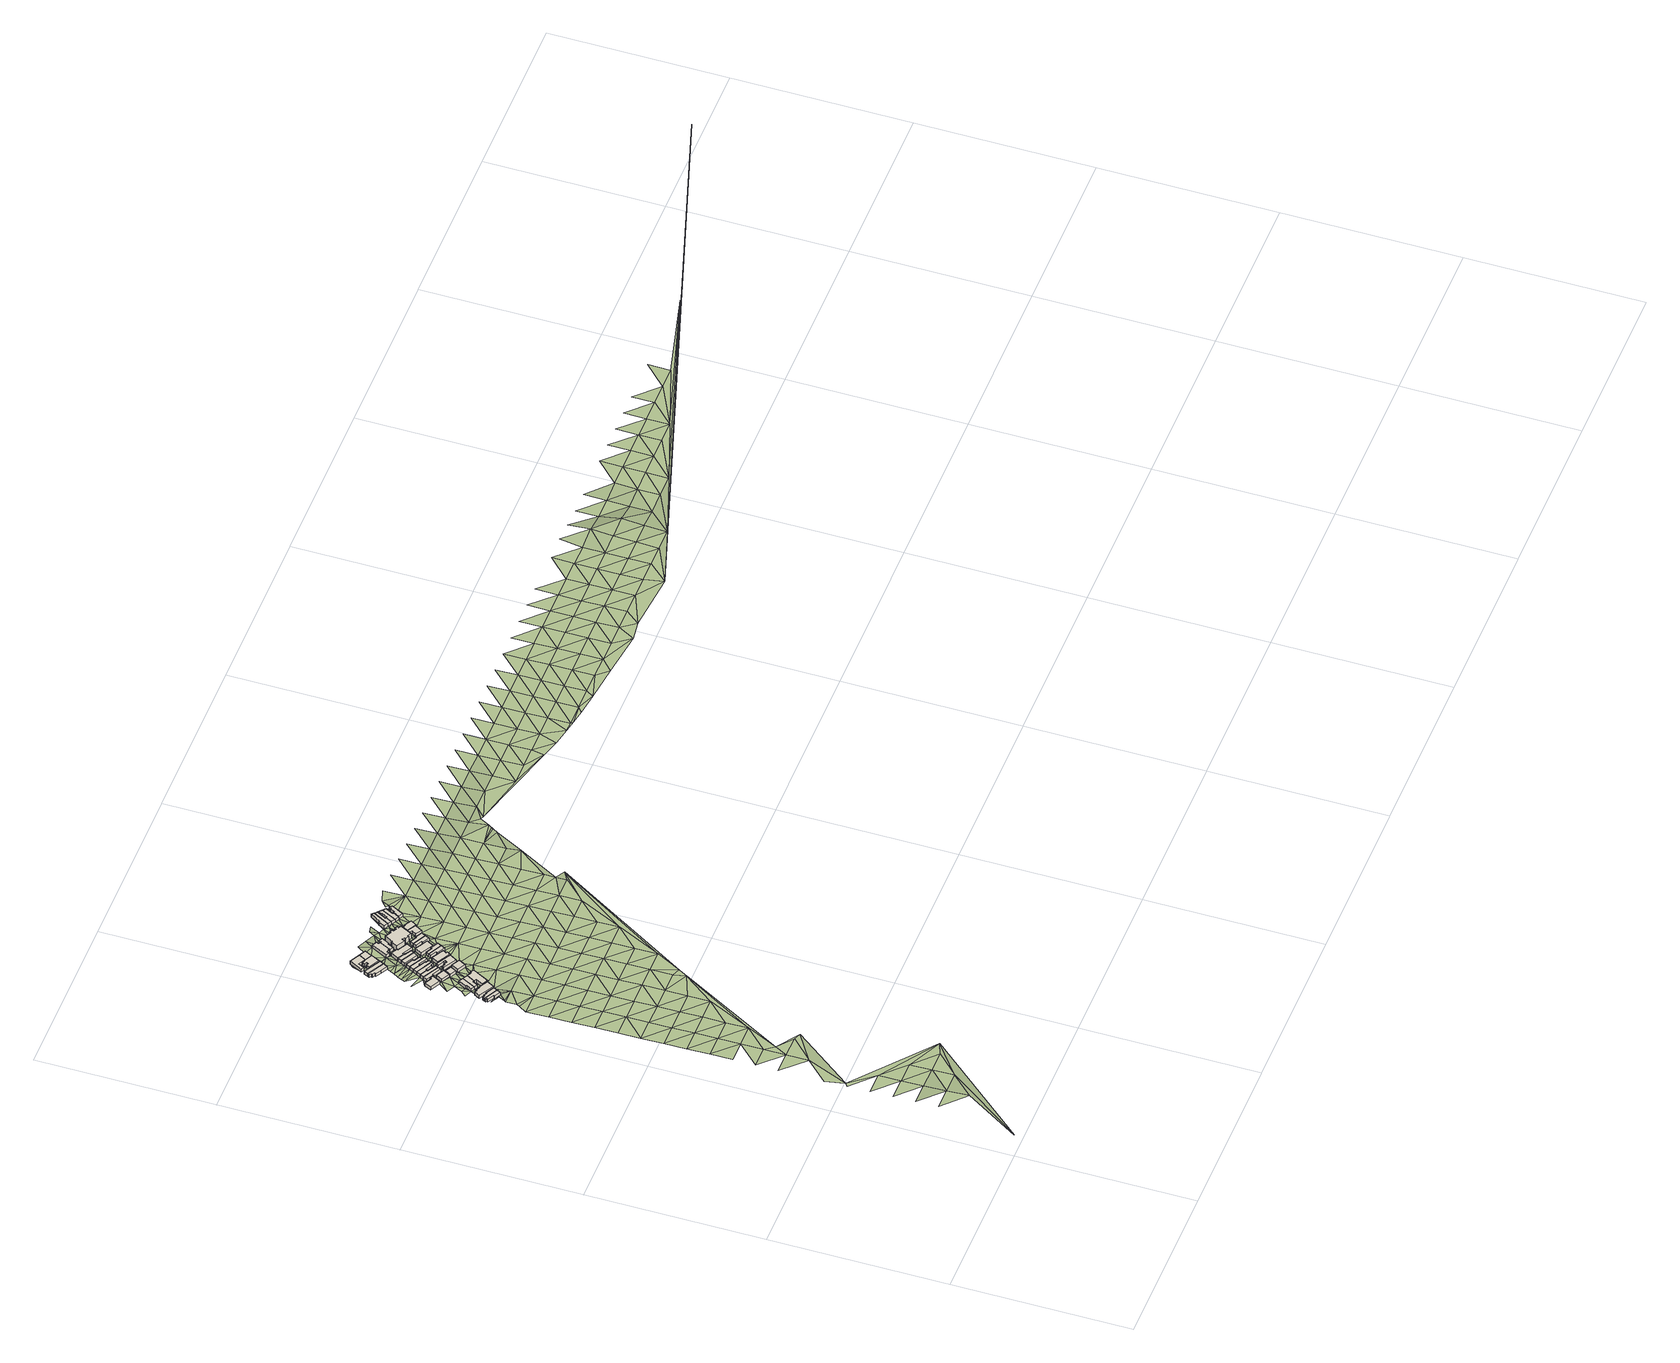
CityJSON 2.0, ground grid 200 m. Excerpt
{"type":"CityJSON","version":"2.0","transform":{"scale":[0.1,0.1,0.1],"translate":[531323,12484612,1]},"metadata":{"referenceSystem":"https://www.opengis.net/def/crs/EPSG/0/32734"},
"CityObjects":{
"building1":{"type":"Building","attributes":{"address":"Chatham Road Salt River Cape Town","building":"house","building:levels":1,"building_height":4.1,"plus_code":"4FRW3F97+3P3","ground_height":15.06,"roof_height":19.16},"geometry":[{"type":"Solid","lod":"1","boundaries":[[[[0,1,2,3]],[[1,4,5,2]],[[4,6,7,5]],[[6,8,9,7]],[[8,10,11,9]],[[10,12,13,11]],[[12,14,15,13]],[[14,0,3,15]],[[3,2,5,7,9,11,13,15]],[[14,12,10,8,6,4,1,0]]]]}]},
"building2":{"type":"Building","attributes":{"address":"Chatham Road Salt River Cape Town","building":"house","building:levels":1,"building_height":4.1,"plus_code":"4FRW3F97+3P8","ground_height":15.06,"roof_height":19.16},"geometry":[{"type":"Solid","lod":"1","boundaries":[[[[0,16,17,3]],[[16,18,19,17]],[[18,20,21,19]],[[20,22,23,21]],[[22,24,25,23]],[[24,26,27,25]],[[26,1,2,27]],[[1,0,3,2]],[[3,17,19,21,23,25,27,2]],[[1,26,24,22,20,18,16,0]]]]}]},
"building3":{"type":"Building","attributes":{"address":"32 Chatham Road Salt River Cape Town","building":"house","building:levels":1,"building_height":4.1,"plus_code":"4FRW3F97+3QJ","ground_height":15.06,"roof_height":19.16},"geometry":[{"type":"Solid","lod":"1","boundaries":[[[[28,29,30,31]],[[29,32,33,30]],[[32,34,35,33]],[[34,36,37,35]],[[36,38,39,37]],[[38,40,41,39]],[[40,42,43,41]],[[42,28,31,43]],[[31,30,33,35,37,39,41,43]],[[42,40,38,36,34,32,29,28]]]]}]},
"building4":{"type":"Building","attributes":{"address":"Pope Street Salt River Cape Town","building":"house","building:levels":1,"building_height":4.1,"plus_code":"4FRW3F97+5QC","ground_height":14.29,"roof_height":18.39},"geometry":[{"type":"Solid","lod":"1","boundaries":[[[[44,45,46,47]],[[45,48,49,46]],[[48,50,51,49]],[[50,52,53,51]],[[52,54,55,53]],[[54,44,47,55]],[[47,46,49,51,53,55]],[[54,52,50,48,45,44]]]]}]},
"building5":{"type":"Building","attributes":{"address":"39 Kingsley Road Salt River Cape Town","building":"house","building:levels":1,"building_height":4.1,"plus_code":"4FRW3F97+7PV","ground_height":13.82,"roof_height":17.92},"geometry":[{"type":"Solid","lod":"1","boundaries":[[[[56,57,58,59]],[[57,60,61,58]],[[60,62,63,61]],[[62,64,65,63]],[[64,66,67,65]],[[66,56,59,67]],[[59,58,61,63,65,67]],[[66,64,62,60,57,56]]]]}]},
"building6":{"type":"Building","attributes":{"address":"Pope Street Salt River Cape Town","building":"house","building:levels":1,"building_height":4.1,"plus_code":"4FRW3F97+5Q8","ground_height":14.29,"roof_height":18.39},"geometry":[{"type":"Solid","lod":"1","boundaries":[[[[68,44,47,69]],[[44,54,55,47]],[[54,70,71,55]],[[70,72,73,71]],[[72,74,75,73]],[[74,68,69,75]],[[69,47,55,71,73,75]],[[74,72,70,54,44,68]]]]}]},
"building7":{"type":"Building","attributes":{"address":"86 Pope Street Salt River Cape Town","building":"house","building:levels":1,"building_height":4.1,"plus_code":"4FRW3F97+4RC","ground_height":14.26,"roof_height":18.36},"geometry":[{"type":"Solid","lod":"1","boundaries":[[[[68,74,75,69]],[[74,76,77,75]],[[76,78,79,77]],[[78,80,81,79]],[[80,82,83,81]],[[82,84,85,83]],[[84,86,87,85]],[[86,88,89,87]],[[88,68,69,89]],[[69,75,77,79,81,83,85,87,89]],[[88,86,84,82,80,78,76,74,68]]]]}]},
"building8":{"type":"Building","attributes":{"address":"17 Pope Street Salt River Cape Town","building":"house","building:levels":1,"building_height":4.1,"plus_code":"4FRW3F97+7Q8","ground_height":13.82,"roof_height":17.92},"geometry":[{"type":"Solid","lod":"1","boundaries":[[[[90,91,92,93]],[[91,94,95,92]],[[94,96,97,95]],[[96,90,93,97]],[[93,92,95,97]],[[96,94,91,90]]]]}]},
"building9":{"type":"Building","attributes":{"address":"37 Kingsley Road Salt River Cape Town","building":"house","building:levels":1,"building_height":4.1,"plus_code":"4FRW3F97+8Q3","ground_height":13.43,"roof_height":17.53},"geometry":[{"type":"Solid","lod":"1","boundaries":[[[[98,99,100,101]],[[99,102,103,100]],[[102,104,105,103]],[[104,106,107,105]],[[106,108,109,107]],[[108,98,101,109]],[[101,100,103,105,107,109]],[[108,106,104,102,99,98]]]]}]},
"building10":{"type":"Building","attributes":{"address":"35 Kingsley Road Salt River Cape Town","building":"house","building:levels":1,"building_height":4.1,"plus_code":"4FRW3F97+8Q9","ground_height":13.43,"roof_height":17.53},"geometry":[{"type":"Solid","lod":"1","boundaries":[[[[108,110,111,109]],[[110,112,113,111]],[[112,114,115,113]],[[114,116,117,115]],[[116,98,101,117]],[[98,108,109,101]],[[109,111,113,115,117,101]],[[98,116,114,112,110,108]]]]}]},
"building11":{"type":"Building","attributes":{"address":"36 Kingsley Road Salt River Cape Town","building":"house","building:levels":1,"building_height":4.1,"plus_code":"4FRW3F97+GP3","ground_height":12.44,"roof_height":16.54},"geometry":[{"type":"Solid","lod":"1","boundaries":[[[[118,119,120,121]],[[119,122,123,120]],[[122,124,125,123]],[[124,126,127,125]],[[126,128,129,127]],[[128,130,131,129]],[[130,132,133,131]],[[132,134,135,133]],[[134,118,121,135]],[[121,120,123,125,127,129,131,133,135]],[[134,132,130,128,126,124,122,119,118]]]]}]},
"building12":{"type":"Building","attributes":{"address":"19A Pope Street Salt River Cape Town","building":"house","building:levels":1,"building_height":4.1,"plus_code":"4FRW3F97+6RV","ground_height":13.82,"roof_height":17.92},"geometry":[{"type":"Solid","lod":"1","boundaries":[[[[136,137,138,139]],[[137,140,141,138]],[[140,142,143,141]],[[142,136,139,143]],[[139,138,141,143]],[[142,140,137,136]]]]}]},
"building13":{"type":"Building","attributes":{"address":"34 Kingsley Road Salt River Cape Town","building":"house","building:levels":1,"building_height":4.1,"plus_code":"4FRW3F97+GPG","ground_height":12.23,"roof_height":16.33},"geometry":[{"type":"Solid","lod":"1","boundaries":[[[[144,145,146,147]],[[145,148,149,146]],[[148,150,151,149]],[[150,144,147,151]],[[147,146,149,151]],[[150,148,145,144]]]]}]},
"building14":{"type":"Building","attributes":{"address":"33 Kingsley Road Salt River Cape Town","building":"house","building:levels":1,"building_height":4.1,"plus_code":"4FRW3F97+8QQ","ground_height":13.43,"roof_height":17.53},"geometry":[{"type":"Solid","lod":"1","boundaries":[[[[116,114,115,117]],[[114,152,153,115]],[[152,154,155,153]],[[154,156,157,155]],[[156,158,159,157]],[[158,160,161,159]],[[160,162,163,161]],[[162,116,117,163]],[[117,115,153,155,157,159,161,163]],[[162,160,158,156,154,152,114,116]]]]}]},
"building15":{"type":"Building","attributes":{"address":"31 Kingsley Road Salt River Cape Town","building":"house","building:levels":1,"building_height":4.1,"plus_code":"4FRW3F97+9R2","ground_height":13.28,"roof_height":17.38},"geometry":[{"type":"Solid","lod":"1","boundaries":[[[[164,165,166,167]],[[165,168,169,166]],[[168,170,171,169]],[[170,172,173,171]],[[172,174,175,173]],[[174,176,177,175]],[[176,164,167,177]],[[167,166,169,171,173,175,177]],[[176,174,172,170,168,165,164]]]]}]},
"building16":{"type":"Building","attributes":{"address":"26 Chatham Road Salt River Cape Town","building":"house","building:levels":1,"building_height":4.1,"plus_code":"4FRW3F97+6VC","ground_height":13.74,"roof_height":17.84},"geometry":[{"type":"Solid","lod":"1","boundaries":[[[[178,179,180,181]],[[179,182,183,180]],[[182,184,185,183]],[[184,178,181,185]],[[181,180,183,185]],[[184,182,179,178]]]]}]},
"building17":{"type":"Building","attributes":{"address":"29 Kingsley Road Salt River Cape Town","building":"house","building:levels":1,"building_height":4.1,"plus_code":"4FRW3F97+9RC","ground_height":13.28,"roof_height":17.38},"geometry":[{"type":"Solid","lod":"1","boundaries":[[[[176,174,175,177]],[[174,186,187,175]],[[186,188,189,187]],[[188,190,191,189]],[[190,192,193,191]],[[192,194,195,193]],[[194,176,177,195]],[[177,175,187,189,191,193,195]],[[194,192,190,188,186,174,176]]]]}]},
"building18":{"type":"Building","attributes":{"address":"56 Tennyson Street Salt River Cape Town","building":"house","building:levels":1,"building_height":4.1,"plus_code":"4FRW3F97+HQJ","ground_height":11.64,"roof_height":15.74},"geometry":[{"type":"Solid","lod":"1","boundaries":[[[[196,197,198,199]],[[197,200,201,198]],[[200,202,203,201]],[[202,204,205,203]],[[204,206,207,205]],[[206,208,209,207]],[[208,210,211,209]],[[210,196,199,211]],[[199,198,201,203,205,207,209,211]],[[210,208,206,204,202,200,197,196]]]]}]},
"building19":{"type":"Building","attributes":{"address":"Kingsley Road Salt River Cape Town","building":"house","building:levels":1,"building_height":4.1,"plus_code":"4FRW3F97+GQV","ground_height":12.23,"roof_height":16.33},"geometry":[{"type":"Solid","lod":"1","boundaries":[[[[212,213,214,215]],[[213,216,217,214]],[[216,218,219,217]],[[218,220,221,219]],[[220,222,223,221]],[[222,224,225,223]],[[224,226,227,225]],[[226,228,229,227]],[[228,230,231,229]],[[230,232,233,231]],[[232,212,215,233]],[[215,214,217,219,221,223,225,227,229,231,233]],[[232,230,228,226,224,222,220,218,216,213,212]]]]}]},
"building20":{"type":"Building","attributes":{"address":"27 Kingsley Road Salt River Cape Town","building":"house","building:levels":1,"building_height":4.1,"plus_code":"4FRW3F97+9RP","ground_height":12.84,"roof_height":16.94},"geometry":[{"type":"Solid","lod":"1","boundaries":[[[[234,235,236,237]],[[235,238,239,236]],[[238,240,241,239]],[[240,242,243,241]],[[242,244,245,243]],[[244,234,237,245]],[[237,236,239,241,243,245]],[[244,242,240,238,235,234]]]]}]},
"building21":{"type":"Building","attributes":{"address":"24 Chatham Road Salt River Cape Town","building":"house","building:levels":1,"building_height":4.1,"plus_code":"4FRW3F97+7VG","ground_height":13.74,"roof_height":17.84},"geometry":[{"type":"Solid","lod":"1","boundaries":[[[[246,247,248,249]],[[247,250,251,248]],[[250,252,253,251]],[[252,254,255,253]],[[254,256,257,255]],[[256,258,259,257]],[[258,260,261,259]],[[260,262,263,261]],[[262,264,265,263]],[[264,266,267,265]],[[266,268,269,267]],[[268,246,249,269]],[[249,248,251,253,255,257,259,261,263,265,267,269]],[[268,266,264,262,260,258,256,254,252,250,247,246]]]]}]},
"building22":{"type":"Building","attributes":{"address":"25 Kingsley Road Salt River Cape Town","building":"house","building:levels":1,"building_height":4.1,"plus_code":"4FRW3F97+CR9","ground_height":12.82,"roof_height":16.92},"geometry":[{"type":"Solid","lod":"1","boundaries":[[[[270,271,272,273]],[[271,274,275,272]],[[274,276,277,275]],[[276,270,273,277]],[[273,272,275,277]],[[276,274,271,270]]]]}]},
"building23":{"type":"Building","attributes":{"address":"30 Kingsley Road Salt River Cape Town","building":"house","building:levels":1,"building_height":4.1,"plus_code":"4FRW3F97+HRC","ground_height":11.64,"roof_height":15.74},"geometry":[{"type":"Solid","lod":"1","boundaries":[[[[196,210,211,199]],[[210,278,279,211]],[[278,280,281,279]],[[280,196,199,281]],[[199,211,279,281]],[[280,278,210,196]]]]}]},
"building24":{"type":"Building","attributes":{"address":"22 Chatham Road Salt River Cape Town","building":"house","building:levels":1,"building_height":4.1,"plus_code":"4FRW3F97+7VX","ground_height":13.28,"roof_height":17.38},"geometry":[{"type":"Solid","lod":"1","boundaries":[[[[282,283,284,285]],[[283,286,287,284]],[[286,288,289,287]],[[288,290,291,289]],[[290,292,293,291]],[[292,282,285,293]],[[285,284,287,289,291,293]],[[292,290,288,286,283,282]]]]}]},
"building25":{"type":"Building","attributes":{"address":"23 Kingsley Road Salt River Cape Town","building":"house","building:levels":1,"building_height":4.1,"plus_code":"4FRW3F97+CVC","ground_height":12.82,"roof_height":16.92},"geometry":[{"type":"Solid","lod":"1","boundaries":[[[[270,276,277,273]],[[276,294,295,277]],[[294,296,297,295]],[[296,298,299,297]],[[298,300,301,299]],[[300,302,303,301]],[[302,270,273,303]],[[273,277,295,297,299,301,303]],[[302,300,298,296,294,276,270]]]]}]},
"building26":{"type":"Building","attributes":{"address":"19 Kingsley Road Salt River Cape Town","building":"house","building:levels":1,"building_height":4.1,"plus_code":"4FRW3F97+FV2","ground_height":12.82,"roof_height":16.92},"geometry":[{"type":"Solid","lod":"1","boundaries":[[[[302,300,301,303]],[[300,304,305,301]],[[304,306,307,305]],[[306,308,309,307]],[[308,310,311,309]],[[310,312,313,311]],[[312,314,315,313]],[[314,302,303,315]],[[303,301,305,307,309,311,313,315]],[[314,312,310,308,306,304,300,302]]]]}]},
"building27":{"type":"Building","attributes":{"address":"20 Chatham Road Salt River Cape Town","building":"house","building:levels":1,"building_height":4.1,"plus_code":"4FRW3F97+8WG","ground_height":13.28,"roof_height":17.38},"geometry":[{"type":"Solid","lod":"1","boundaries":[[[[316,317,318,319]],[[317,320,321,318]],[[320,322,323,321]],[[322,324,325,323]],[[324,326,327,325]],[[326,316,319,327]],[[319,318,321,323,325,327]],[[326,324,322,320,317,316]]]]}]},
"building28":{"type":"Building","attributes":{"address":"Salt River Cape Town","building":"house","building:levels":1,"building_height":4.1,"plus_code":"4FRW3F97+GVF","ground_height":12.23,"roof_height":16.33},"geometry":[{"type":"Solid","lod":"1","boundaries":[[[[328,329,330,331]],[[329,332,333,330]],[[332,334,335,333]],[[334,336,337,335]],[[336,338,339,337]],[[338,340,341,339]],[[340,342,343,341]],[[342,344,345,343]],[[344,346,347,345]],[[346,328,331,347]],[[331,330,333,335,337,339,341,343,345,347]],[[346,344,342,340,338,336,334,332,329,328]]]]}]},
"building29":{"type":"Building","attributes":{"address":"18 Chatham Road Salt River Cape Town","building":"house","building:levels":1,"building_height":4.1,"plus_code":"4FRW3F97+8WW","ground_height":13.28,"roof_height":17.38},"geometry":[{"type":"Solid","lod":"1","boundaries":[[[[316,326,327,319]],[[326,348,349,327]],[[348,350,351,349]],[[350,352,353,351]],[[352,354,355,353]],[[354,316,319,355]],[[319,327,349,351,353,355]],[[354,352,350,348,326,316]]]]}]},
"building30":{"type":"Building","attributes":{"address":"16 Chatham Road Salt River Cape Town","building":"house","building:levels":1,"building_height":4.1,"plus_code":"4FRW3F97+9WG","ground_height":12.82,"roof_height":16.92},"geometry":[{"type":"Solid","lod":"1","boundaries":[[[[356,357,358,359]],[[357,360,361,358]],[[360,362,363,361]],[[362,356,359,363]],[[359,358,361,363]],[[362,360,357,356]]]]}]},
"building31":{"type":"Building","attributes":{"address":"Salt River Cape Town","building":"house","building:levels":1,"building_height":4.1,"plus_code":"4FRW3F97+GWC","ground_height":12.26,"roof_height":16.36},"geometry":[{"type":"Solid","lod":"1","boundaries":[[[[364,365,366,367]],[[365,368,369,366]],[[368,370,371,369]],[[370,372,373,371]],[[372,374,375,373]],[[374,376,377,375]],[[376,378,379,377]],[[378,380,381,379]],[[380,364,367,381]],[[367,366,369,371,373,375,377,379,381]],[[380,378,376,374,372,370,368,365,364]]]]}]},
"building32":{"type":"Building","attributes":{"address":"Chatham Road Salt River Cape Town","building":"house","building:levels":1,"building_height":4.1,"plus_code":"4FRW3F97+9XR","ground_height":12.82,"roof_height":16.92},"geometry":[{"type":"Solid","lod":"1","boundaries":[[[[382,383,384,385]],[[383,386,387,384]],[[386,388,389,387]],[[388,390,391,389]],[[390,392,393,391]],[[392,382,385,393]],[[385,384,387,389,391,393]],[[392,390,388,386,383,382]]]]}]},
"building33":{"type":"Building","attributes":{"address":"Chatham Road Salt River Cape Town","building":"house","building:levels":1,"building_height":4.1,"plus_code":"4FRW3F97+CX7","ground_height":12.82,"roof_height":16.92},"geometry":[{"type":"Solid","lod":"1","boundaries":[[[[382,392,393,385]],[[392,394,395,393]],[[394,396,397,395]],[[396,398,399,397]],[[398,400,401,399]],[[400,382,385,401]],[[385,393,395,397,399,401]],[[400,398,396,394,392,382]]]]}]},
"building34":{"type":"Building","attributes":{"address":"Tennyson Street Masjied 68 Tennyson Street Salt River Cape Town","building":"church","building:levels":2,"amenity":"place_of_worship","building_height":6.9,"plus_code":"4FRW3F97+FWQ","ground_height":12.26,"roof_height":19.16},"geometry":[{"type":"Solid","lod":"1","boundaries":[[[[402,403,404,405]],[[403,406,407,404]],[[406,408,409,407]],[[408,410,411,409]],[[410,412,413,411]],[[412,414,415,413]],[[414,416,417,415]],[[416,418,419,417]],[[418,420,421,419]],[[420,422,423,421]],[[422,424,425,423]],[[424,426,427,425]],[[426,428,429,427]],[[428,430,431,429]],[[430,432,433,431]],[[432,434,435,433]],[[434,436,437,435]],[[436,438,439,437]],[[438,440,441,439]],[[440,402,405,441]],[[405,404,407,409,411,413,415,417,419,421,423,425,427,429,431,433,435,437,439,441]],[[440,438,436,434,432,430,428,426,424,422,420,418,416,414,412,410,408,406,403,402]]]]}]},
"building35":{"type":"Building","attributes":{"address":"12 Chatham Road Salt River Cape Town","building":"house","building:levels":1,"building_height":4.1,"plus_code":"4FRW3F98+C2M","ground_height":12.89,"roof_height":16.99},"geometry":[{"type":"Solid","lod":"1","boundaries":[[[[442,443,444,445]],[[443,446,447,444]],[[446,448,449,447]],[[448,450,451,449]],[[450,452,453,451]],[[452,442,445,453]],[[445,444,447,449,451,453]],[[452,450,448,446,443,442]]]]}]},
"building36":{"type":"Building","attributes":{"address":"70 Tennyson Street Salt River Cape Town","building":"house","building:levels":1,"building_height":4.1,"plus_code":"4FRW3F98+F25","ground_height":12.75,"roof_height":16.85},"geometry":[{"type":"Solid","lod":"1","boundaries":[[[[454,455,456,457]],[[455,458,459,456]],[[458,460,461,459]],[[460,462,463,461]],[[462,464,465,463]],[[464,466,467,465]],[[466,454,457,467]],[[457,456,459,461,463,465,467]],[[466,464,462,460,458,455,454]]]]}]},
"building37":{"type":"Building","attributes":{"address":"45 Tennyson Street Salt River Cape Town","building":"house","building:levels":1,"building_height":4.1,"plus_code":"4FRW3F98+H2X","ground_height":11.67,"roof_height":15.77},"geometry":[{"type":"Solid","lod":"1","boundaries":[[[[468,469,470,471]],[[469,472,473,470]],[[472,474,475,473]],[[474,476,477,475]],[[476,478,479,477]],[[478,468,471,479]],[[471,470,473,475,477,479]],[[478,476,474,472,469,468]]]]}]},
"building38":{"type":"Building","attributes":{"address":"47 Tennyson Street Salt River Cape Town","building":"house","building:levels":1,"building_height":4.1,"plus_code":"4FRW3F98+H3J","ground_height":11.42,"roof_height":15.52},"geometry":[{"type":"Solid","lod":"1","boundaries":[[[[480,481,482,483]],[[481,484,485,482]],[[484,486,487,485]],[[486,488,489,487]],[[488,490,491,489]],[[490,480,483,491]],[[483,482,485,487,489,491]],[[490,488,486,484,481,480]]]]}]},
"building39":{"type":"Building","attributes":{"address":"49 Tennyson Street Salt River Cape Town","building":"house","building:levels":1,"building_height":4.1,"plus_code":"4FRW3F98+H3G","ground_height":11.42,"roof_height":15.52},"geometry":[{"type":"Solid","lod":"1","boundaries":[[[[484,492,493,485]],[[492,494,495,493]],[[494,496,497,495]],[[496,498,499,497]],[[498,500,501,499]],[[500,502,503,501]],[[502,486,487,503]],[[486,484,485,487]],[[485,493,495,497,499,501,503,487]],[[486,502,500,498,496,494,492,484]]]]}]},
"building40":{"type":"Building","attributes":{"address":"51 Tennyson Street Salt River Cape Town","building":"house","building:levels":1,"building_height":4.1,"plus_code":"4FRW3F98+H39","ground_height":11.42,"roof_height":15.52},"geometry":[{"type":"Solid","lod":"1","boundaries":[[[[492,504,505,493]],[[504,506,507,505]],[[506,508,509,507]],[[508,510,511,509]],[[510,494,495,511]],[[494,492,493,495]],[[493,505,507,509,511,495]],[[494,510,508,506,504,492]]]]}]},
"building41":{"type":"Building","attributes":{"address":"53 Tennyson Street Salt River Cape Town","building":"house","building:levels":1,"building_height":4.1,"plus_code":"4FRW3F98+G4C","ground_height":12.19,"roof_height":16.29},"geometry":[{"type":"Solid","lod":"1","boundaries":[[[[512,513,514,515]],[[513,516,517,514]],[[516,518,519,517]],[[518,520,521,519]],[[520,522,523,521]],[[522,524,525,523]],[[524,526,527,525]],[[526,512,515,527]],[[515,514,517,519,521,523,525,527]],[[526,524,522,520,518,516,513,512]]]]}]},
"terrain1":{"type":"TINRelief","geometry":[{"type":"CompositeSurface","lod":"1","boundaries":[[[528,529,530]],[[530,531,532]],[[533,531,534]],[[534,535,536]],[[531,530,529]],[[529,528,537]],[[535,538,539]],[[540,541,538]],[[534,531,542]],[[535,534,542]],[[542,531,529]],[[540,543,544]],[[538,535,545]],[[545,535,542]],[[537,540,538]],[[529,546,542]],[[543,547,548]],[[545,542,546]],[[538,545,537]],[[549,543,540]],[[547,550,551]],[[529,537,546]],[[552,553,554]],[[551,550,553]],[[546,537,545]],[[555,547,543]],[[547,556,550]],[[557,554,558]],[[558,554,553]],[[556,547,555]],[[559,557,560]],[[543,549,555]],[[558,560,557]],[[550,556,561]],[[553,550,561]],[[549,556,555]],[[562,563,559]],[[558,553,561]],[[560,562,559]],[[564,563,565]],[[558,566,560]],[[562,567,563]],[[561,566,558]],[[568,564,565]],[[563,567,565]],[[562,560,569]],[[566,569,560]],[[570,568,571]],[[567,562,572]],[[571,568,565]],[[569,572,562]],[[573,570,574]],[[567,575,565]],[[566,561,576]],[[561,556,577]],[[574,570,571]],[[572,575,567]],[[578,579,573]],[[569,566,576]],[[571,565,580]],[[573,574,578]],[[572,569,576]],[[575,580,565]],[[581,579,582]],[[571,583,574]],[[582,579,578]],[[581,582,584]],[[575,572,585]],[[580,583,571]],[[576,585,572]],[[586,587,588]],[[589,584,590]],[[574,591,578]],[[592,589,590]],[[561,577,576]],[[593,586,592]],[[590,584,582]],[[593,587,586]],[[594,595,596]],[[583,591,574]],[[593,592,590]],[[580,575,597]],[[585,598,575]],[[599,596,29]],[[600,601,602]],[[582,578,603]],[[604,600,602]],[[604,605,606]],[[0,593,590]],[[580,597,583]],[[29,596,16]],[[575,598,597]],[[591,603,578]],[[607,604,602]],[[602,36,34]],[[602,34,607]],[[605,604,48]],[[0,590,29]],[[16,0,29]],[[604,50,48]],[[48,608,605]],[[607,34,609]],[[610,609,34]],[[576,577,585]],[[611,590,582]],[[612,608,90]],[[610,34,32]],[[603,613,582]],[[48,45,608]],[[60,612,90]],[[591,583,614]],[[609,610,76]],[[615,32,29]],[[72,609,74]],[[583,597,616]],[[611,29,590]],[[615,610,32]],[[76,74,609]],[[577,598,585]],[[66,617,618]],[[98,618,617]],[[613,611,582]],[[45,137,608]],[[137,90,608]],[[66,64,617]],[[603,591,614]],[[98,116,619]],[[96,60,90]],[[583,616,614]],[[620,617,64]],[[44,137,45]],[[96,62,60]],[[615,29,621]],[[620,64,62]],[[137,91,90]],[[598,622,597]],[[162,623,116]],[[623,624,625]],[[62,96,620]],[[96,626,620]],[[29,611,621]],[[68,140,44]],[[140,137,44]],[[613,603,627]],[[623,162,624]],[[577,628,598]],[[629,625,630]],[[137,136,91]],[[626,96,631]],[[68,88,86]],[[622,616,597]],[[598,628,622]],[[615,621,82]],[[614,627,603]],[[632,68,86]],[[91,136,94]],[[631,96,94]],[[630,625,624]],[[68,632,140]],[[633,629,244]],[[634,94,136]],[[94,634,631]],[[244,629,630]],[[112,154,114]],[[142,140,632]],[[154,152,114]],[[84,635,86]],[[636,637,633]],[[634,136,142]],[[635,632,86]],[[638,639,640]],[[145,640,641]],[[631,634,642]],[[611,613,643]],[[631,642,644]],[[645,154,112]],[[84,82,646]],[[627,647,613]],[[628,577,648]],[[633,244,271]],[[637,636,649]],[[222,639,638]],[[142,632,184]],[[271,636,633]],[[650,651,652]],[[644,642,653]],[[654,639,222]],[[142,184,634]],[[653,645,644]],[[646,82,621]],[[655,614,616]],[[616,622,656]],[[642,260,653]],[[222,638,224]],[[635,84,646]],[[657,649,636]],[[224,638,226]],[[154,645,158]],[[154,158,156]],[[628,648,622]],[[645,653,658]],[[260,642,659]],[[654,222,220]],[[621,611,643]],[[158,645,658]],[[145,232,640]],[[660,661,662]],[[634,184,268]],[[653,260,252]],[[647,643,613]],[[663,654,220]],[[664,158,658]],[[665,271,244]],[[270,636,271]],[[614,655,627]],[[158,664,160]],[[252,260,258]],[[218,216,220]],[[663,220,216]],[[616,656,655]],[[660,188,661]],[[182,635,646]],[[252,256,254]],[[258,256,252]],[[666,168,660]],[[336,657,636]],[[302,636,270]],[[268,184,182]],[[145,657,336]],[[160,664,290]],[[168,188,660]],[[246,664,658]],[[290,168,160]],[[667,271,665]],[[145,336,232]],[[668,646,621]],[[302,336,636]],[[665,669,670]],[[168,290,188]],[[336,212,232]],[[268,182,246]],[[622,648,671]],[[672,647,627]],[[190,670,192]],[[667,665,670]],[[317,188,290]],[[668,621,643]],[[188,317,190]],[[664,246,673]],[[302,314,336]],[[656,622,671]],[[182,673,246]],[[674,670,190]],[[627,655,672]],[[190,317,316]],[[675,182,646]],[[317,290,322]],[[670,674,667]],[[190,316,354]],[[676,336,314]],[[300,298,304]],[[190,354,674]],[[667,674,276]],[[290,677,322]],[[320,317,322]],[[294,298,296]],[[294,304,298]],[[678,676,314]],[[336,679,212]],[[340,676,678]],[[675,646,668]],[[314,680,678]],[[212,679,681]],[[276,674,357]],[[314,312,680]],[[647,682,643]],[[683,677,684]],[[656,685,655]],[[686,673,182]],[[350,674,354]],[[306,304,294]],[[357,294,276]],[[672,687,647]],[[365,688,678]],[[678,680,365]],[[322,677,689]],[[683,689,677]],[[350,354,352]],[[312,310,690]],[[680,312,691]],[[306,294,357]],[[685,656,671]],[[690,691,312]],[[674,350,692]],[[683,673,686]],[[182,675,686]],[[643,682,668]],[[679,693,681]],[[690,310,308]],[[383,306,357]],[[682,647,687]],[[691,690,424]],[[686,689,683]],[[694,672,655]],[[306,383,382]],[[691,424,372]],[[695,383,357]],[[382,308,306]],[[692,350,696]],[[308,697,690]],[[689,686,698]],[[372,424,374]],[[424,422,374]],[[694,655,685]],[[357,699,695]],[[679,700,693]],[[701,364,702]],[[382,400,308]],[[695,703,383]],[[700,679,702]],[[696,699,692]],[[698,686,696]],[[704,697,308]],[[702,364,378]],[[380,378,364]],[[422,420,374]],[[704,308,400]],[[697,704,705]],[[675,668,706]],[[672,707,687]],[[668,682,708]],[[374,420,376]],[[704,709,705]],[[699,696,710]],[[400,711,704]],[[710,695,699]],[[686,712,696]],[[713,702,378]],[[672,694,707]],[[711,400,714]],[[714,400,715]],[[713,700,702]],[[712,710,696]],[[675,706,686]],[[378,376,713]],[[668,708,706]],[[416,376,420]],[[716,717,711]],[[714,716,711]],[[685,671,718]],[[719,710,712]],[[416,420,418]],[[450,716,714]],[[682,687,720]],[[376,416,721]],[[714,722,450]],[[721,713,376]],[[687,707,723]],[[716,450,446]],[[452,719,712]],[[686,724,712]],[[718,694,685]],[[446,443,716]],[[719,452,722]],[[446,450,448]],[[450,722,452]],[[414,412,410]],[[720,708,682]],[[725,713,721]],[[443,402,716]],[[416,414,726]],[[414,410,408]],[[724,686,706]],[[720,687,723]],[[726,721,416]],[[694,718,707]],[[408,727,414]],[[406,403,402]],[[728,402,443]],[[725,721,729]],[[727,726,414]],[[712,730,452]],[[408,406,727]],[[406,402,731]],[[731,402,728]],[[452,732,442]],[[708,733,706]],[[726,727,734]],[[731,728,735]],[[724,730,712]],[[736,726,734]],[[727,737,734]],[[406,738,727]],[[731,738,406]],[[671,648,739]],[[740,723,707]],[[730,732,452]],[[733,708,720]],[[727,738,737]],[[740,707,718]],[[731,741,738]],[[731,460,512]],[[741,731,512]],[[742,724,706]],[[732,743,460]],[[472,736,744]],[[733,745,706]],[[743,732,730]],[[723,746,720]],[[747,723,740]],[[512,460,513]],[[748,498,749]],[[745,742,706]],[[743,513,460]],[[748,750,500]],[[730,724,751]],[[748,500,498]],[[749,498,490]],[[746,723,747]],[[752,733,720]],[[743,753,513]],[[522,754,526]],[[724,742,751]],[[526,524,522]],[[718,671,739]],[[754,522,755]],[[730,756,743]],[[733,752,745]],[[718,757,740]],[[516,513,753]],[[752,720,746]],[[755,758,494]],[[522,520,518]],[[755,522,518]],[[758,755,759]],[[759,755,518]],[[747,740,757]],[[759,518,516]],[[730,751,756]],[[743,760,753]],[[759,516,761]],[[762,742,745]],[[745,752,763]],[[753,760,516]],[[764,761,765]],[[747,766,746]],[[743,756,760]],[[516,760,761]],[[745,763,762]],[[751,742,767]],[[746,766,752]],[[766,747,757]],[[761,760,768]],[[742,762,767]],[[769,756,751]],[[770,763,752]],[[757,718,739]],[[760,771,768]],[[770,752,766]],[[751,767,769]],[[760,756,772]],[[762,763,773]],[[770,774,763]],[[766,757,775]],[[756,769,772]],[[773,763,774]],[[776,767,762]],[[766,777,770]],[[778,760,772]],[[762,773,776]],[[777,766,775]],[[739,775,757]],[[769,767,779]],[[774,770,780]],[[780,770,777]],[[767,776,779]],[[772,769,781]],[[782,773,774]],[[774,780,783]],[[775,739,777]],[[769,779,781]],[[774,783,782]],[[773,784,776]],[[785,772,781]],[[773,782,784]],[[776,786,779]],[[777,787,780]],[[783,780,787]],[[776,784,786]],[[779,788,781]],[[787,782,783]],[[779,786,788]],[[784,782,789]],[[790,782,787]],[[791,781,788]],[[782,790,789]],[[786,784,792]],[[784,789,792]],[[786,793,788]],[[790,787,794]],[[786,792,793]],[[794,789,790]],[[795,788,793]],[[792,789,796]],[[794,797,789]],[[789,797,798]],[[798,796,789]],[[799,793,792]],[[792,796,800]],[[798,797,796]],[[792,800,799]],[[800,796,801]],[[802,793,799]],[[803,800,801]],[[799,800,804]],[[801,805,803]],[[800,803,804]],[[806,799,804]],[[805,807,803]],[[808,804,803]],[[805,809,807]],[[803,807,808]],[[808,810,804]],[[811,809,805]],[[812,808,807]],[[813,807,809]],[[807,813,812]],[[814,808,812]],[[813,809,815]],[[809,816,815]],[[812,813,817]],[[816,809,811]],[[813,815,817]],[[818,812,817]],[[819,815,816]],[[816,811,820]],[[816,820,819]],[[817,815,821]],[[820,811,822]],[[815,819,821]],[[823,817,821]],[[820,824,819]],[[824,820,822]],[[825,821,819]],[[819,824,825]],[[822,826,824]],[[827,821,825]],[[828,821,827]],[[829,824,826]],[[830,825,824]],[[826,831,832]],[[829,826,832]],[[829,830,824]],[[827,825,833]],[[832,831,834]],[[830,833,825]],[[829,832,835]],[[836,834,831]],[[837,827,833]],[[835,832,834]],[[830,829,838]],[[838,829,835]],[[836,839,834]],[[840,833,830]],[[840,830,838]],[[841,835,834]],[[834,839,842]],[[843,833,840]],[[834,842,841]],[[844,838,835]],[[835,841,844]],[[840,838,845]],[[846,842,839]],[[845,838,844]],[[841,842,847]],[[839,848,846]],[[849,840,845]],[[846,847,842]],[[850,844,841]],[[850,841,847]],[[851,845,844]],[[851,844,850]],[[848,852,846]],[[846,852,847]],[[845,851,853]],[[850,847,854]],[[852,854,847]],[[851,850,855]],[[854,855,850]],[[848,856,852]],[[851,857,853]],[[855,857,851]],[[854,852,858]],[[854,858,855]],[[852,859,858]],[[859,852,856]],[[857,855,860]],[[855,858,861]],[[857,860,862]],[[855,861,860]],[[859,856,863]],[[859,864,858]],[[864,861,858]],[[859,863,864]],[[865,863,856]],[[861,866,860]],[[866,861,864]],[[867,868,860]],[[863,865,869]],[[867,860,866]],[[864,863,870]],[[866,864,870]],[[863,869,870]],[[871,867,866]],[[865,872,869]],[[871,866,870]],[[873,867,874]],[[870,869,872]],[[871,874,867]],[[875,871,870]],[[872,865,876]],[[875,870,872]],[[874,871,877]],[[871,875,877]],[[878,874,879]],[[872,880,875]],[[877,879,874]],[[876,880,872]],[[881,877,875]],[[875,880,882]],[[875,882,881]],[[883,879,877]],[[880,876,884]],[[877,881,883]],[[884,882,880]],[[885,879,883]],[[882,886,881]],[[882,884,886]],[[884,876,887]],[[883,881,888]],[[886,888,881]],[[883,889,885]],[[886,884,887]],[[888,889,883]],[[887,876,890]],[[886,891,888]],[[891,886,887]],[[889,888,892]],[[888,891,893]],[[889,892,894]],[[888,893,892]],[[891,887,890]],[[891,895,893]],[[895,891,890]],[[893,896,892]],[[893,895,896]],[[897,898,892]],[[897,892,896]],[[895,890,899]],[[895,899,896]],[[897,896,900]],[[899,900,896]],[[899,890,901]],[[897,902,903]],[[900,902,897]],[[900,899,904]],[[890,905,901]],[[902,900,904]],[[899,901,904]],[[906,902,907]],[[904,907,902]],[[908,904,901]],[[901,905,908]],[[909,907,904]],[[904,908,909]],[[910,907,909]],[[908,905,911]],[[908,911,909]],[[909,912,910]],[[911,912,909]],[[913,911,905]],[[912,911,914]],[[915,913,905]],[[912,914,916]],[[911,913,914]],[[890,917,905]],[[913,915,914]],[[918,919,914]],[[918,914,915]],[[915,920,918]],[[921,918,920]],[[922,890,876]],[[915,923,920]],[[905,917,915]],[[924,920,923]],[[925,923,915]],[[926,923,925]],[[915,917,925]]]}]}
},
"vertices":[
[386,5778,141],[227,5861,141],[227,5861,182],[386,5778,182],[218,5843,141],[218,5843,182],[231,5836,141],[231,5836,182],[224,5823,141],[224,5823,182],[299,5784,141],[299,5784,182],[293,5772,141],[293,5772,182],[364,5736,141],[364,5736,182],
[407,5821,141],[407,5821,182],[308,5872,141],[308,5872,182],[304,5864,141],[304,5864,182],[269,5882,141],[269,5882,182],[263,5870,141],[263,5870,182],[239,5882,141],[239,5882,182],
[249,5922,141],[426,5829,141],[426,5829,182],[249,5922,182],[470,5913,141],[470,5913,182],[366,5968,141],[366,5968,182],[361,5960,141],[361,5960,182],[316,5984,141],[316,5984,182],[310,5972,141],[310,5972,182],[283,5986,141],[283,5986,182],
[440,6170,133],[390,6196,133],[390,6196,174],[440,6170,174],[341,6105,133],[341,6105,174],[354,6098,133],[354,6098,174],[322,6038,133],[322,6038,174],[359,6018,133],[359,6018,174],
[250,6518,128],[211,6442,128],[211,6442,169],[250,6518,169],[328,6383,128],[328,6383,169],[375,6475,128],[375,6475,169],[341,6491,128],[341,6491,169],[333,6476,128],[333,6476,169],
[494,6142,133],[494,6142,174],[397,5997,133],[397,5997,174],[428,6053,133],[428,6053,174],[442,6046,133],[442,6046,174],
[465,6033,133],[465,6033,174],[423,5955,133],[423,5955,174],[493,5918,133],[493,5918,174],[589,6096,133],[589,6096,174],[584,6112,133],[584,6112,174],[551,6130,133],[551,6130,174],[543,6116,133],[543,6116,174],
[358,6374,128],[452,6325,128],[452,6325,169],[358,6374,169],[491,6397,128],[491,6397,169],[396,6447,128],[396,6447,169],
[333,6563,124],[306,6516,124],[306,6516,165],[333,6563,165],[393,6472,124],[393,6472,165],[399,6483,124],[399,6483,165],[500,6431,124],[500,6431,165],[518,6465,124],[518,6465,165],
[536,6498,124],[536,6498,165],[436,6550,124],[436,6550,165],[443,6561,124],[443,6561,165],[354,6607,124],[354,6607,165],
[364,6969,114],[392,7018,114],[392,7018,155],[364,6969,155],[199,7122,114],[199,7122,155],[188,7101,114],[188,7101,155],[208,7090,114],[208,7090,155],[202,7078,114],[202,7078,155],[232,7061,114],[232,7061,155],[223,7044,114],[223,7044,155],[281,7013,114],[281,7013,155],
[490,6381,128],[453,6313,128],[453,6313,169],[490,6381,169],[525,6275,128],[525,6275,169],[562,6344,128],[562,6344,169],
[392,7018,112],[417,7065,112],[417,7065,153],[392,7018,153],[224,7169,112],[224,7169,153],[199,7122,112],[199,7122,153],
[449,6573,124],[449,6573,165],[518,6538,124],[518,6538,165],[522,6546,124],[522,6546,165],[551,6530,124],[551,6530,165],[566,6557,124],[566,6557,165],[381,6655,124],[381,6655,165],
[381,6655,123],[566,6557,123],[566,6557,164],[381,6655,164],[584,6590,123],[584,6590,164],[551,6608,123],[551,6608,164],[556,6618,123],[556,6618,164],[488,6653,123],[488,6653,164],[404,6699,123],[404,6699,164],
[550,6266,127],[642,6216,127],[642,6216,168],[550,6266,168],[686,6296,127],[686,6296,168],[594,6346,127],[594,6346,168],
[496,6668,123],[496,6668,164],[597,6613,123],[597,6613,164],[616,6647,123],[616,6647,164],[585,6664,123],[585,6664,164],[430,6748,123],[430,6748,164],
[437,7298,106],[321,7358,106],[321,7358,147],[437,7298,147],[245,7211,106],[245,7211,147],[278,7194,106],[278,7194,147],[313,7260,106],[313,7260,147],[379,7226,106],[379,7226,147],[377,7220,106],[377,7220,147],[392,7213,106],[392,7213,147],
[469,7173,112],[392,7213,112],[392,7213,153],[469,7173,153],[377,7220,112],[377,7220,153],[373,7215,112],[373,7215,153],[341,7231,112],[341,7231,153],[325,7201,112],[325,7201,153],[351,7187,112],[351,7187,153],[341,7166,112],[341,7166,153],[317,7179,112],[317,7179,153],[297,7140,112],[297,7140,153],[419,7077,112],[419,7077,153],
[430,6748,118],[585,6664,118],[585,6664,159],[430,6748,159],[604,6698,118],[604,6698,159],[534,6736,118],[534,6736,159],[542,6750,118],[542,6750,159],[457,6796,118],[457,6796,159],
[727,6409,127],[558,6503,127],[558,6503,168],[727,6409,168],[541,6473,127],[541,6473,168],[603,6438,127],[603,6438,168],[606,6442,127],[606,6442,168],[629,6429,127],[629,6429,168],[617,6408,127],[617,6408,168],[580,6429,127],[580,6429,168],[572,6416,127],[572,6416,168],[542,6433,127],[542,6433,168],[528,6409,127],[528,6409,168],[679,6324,127],[679,6324,168],
[490,6859,118],[464,6810,118],[464,6810,159],[490,6859,159],[619,6728,118],[619,6728,159],[645,6776,118],[645,6776,159],
[469,7173,106],[469,7173,147],[514,7260,106],[514,7260,147],
[742,6415,123],[763,6453,123],[763,6453,164],[742,6415,164],[748,6461,123],[748,6461,164],[770,6500,123],[770,6500,164],[632,6575,123],[632,6575,164],[590,6498,123],[590,6498,164],
[665,6813,118],[665,6813,159],[593,6852,118],[593,6852,159],[598,6860,118],[598,6860,159],[588,6863,118],[588,6863,159],[512,6904,118],[512,6904,159],
[596,6878,118],[596,6878,159],[707,6818,118],[707,6818,159],[743,6885,118],[743,6885,159],[634,6943,118],[634,6943,159],[640,6954,118],[640,6954,159],[562,6996,118],[562,6996,159],
[672,6625,123],[658,6597,123],[658,6597,164],[672,6625,164],[724,6562,123],[724,6562,164],[714,6544,123],[714,6544,164],[805,6495,123],[805,6495,164],[831,6543,123],[831,6543,164],
[677,7153,112],[656,7165,112],[656,7165,153],[677,7153,153],[669,7192,112],[669,7192,153],[616,7219,112],[616,7219,153],[523,7035,112],[523,7035,153],[559,7016,112],[559,7016,153],[572,7040,112],[572,7040,153],[594,7029,112],[594,7029,153],[600,7041,112],[600,7041,153],[616,7033,112],[616,7033,153],
[853,6587,123],[853,6587,164],[764,6634,123],[764,6634,164],[756,6620,123],[756,6620,164],[688,6655,123],[688,6655,164],
[853,6704,118],[707,6782,118],[707,6782,159],[853,6704,159],[664,6702,118],[664,6702,159],[809,6624,118],[809,6624,159],
[677,7153,113],[616,7033,113],[616,7033,154],[677,7153,154],[609,7021,113],[609,7021,154],[648,7001,113],[648,7001,154],[683,7070,113],[683,7070,154],[694,7065,113],[694,7065,154],[739,7154,113],[739,7154,154],[702,7174,113],[702,7174,154],[688,7148,113],[688,7148,154],
[767,6825,118],[749,6787,118],[749,6787,159],[767,6825,159],[822,6751,118],[822,6751,159],[817,6740,118],[817,6740,159],[896,6699,118],[896,6699,159],[920,6746,118],[920,6746,159],
[945,6795,118],[945,6795,159],[866,6836,118],[866,6836,159],[861,6827,118],[861,6827,159],[788,6865,118],[788,6865,159],
[947,7022,113],[918,7037,113],[918,7037,182],[947,7022,182],[929,7057,113],[929,7057,182],[899,7072,113],[899,7072,182],[890,7054,113],[890,7054,182],[855,7071,113],[855,7071,182],[863,7087,113],[863,7087,182],[831,7104,113],[831,7104,182],[824,7089,113],[824,7089,182],[752,7126,113],[752,7126,182],[704,7031,113],[704,7031,182],[692,7037,113],[692,7037,182],[655,6965,113],[655,6965,182],[754,6916,113],[754,6916,182],[769,6944,113],[769,6944,182],[796,6930,113],[796,6930,182],[789,6915,113],[789,6915,182],[827,6896,113],[827,6896,182],[834,6910,113],[834,6910,182],[878,6888,113],[878,6888,182],
[1026,6892,119],[931,6947,119],[931,6947,160],[1026,6892,160],[912,6913,119],[912,6913,160],[939,6898,119],[939,6898,160],[910,6847,119],[910,6847,160],[979,6809,119],[979,6809,160],
[931,6947,118],[1026,6892,118],[1026,6892,158],[931,6947,158],[1038,6886,118],[1038,6886,158],[1078,6956,118],[1078,6956,158],[996,7003,118],[996,7003,158],[990,6993,118],[990,6993,158],[966,7007,118],[966,7007,158],
[968,7172,107],[1068,7359,107],[1068,7359,148],[968,7172,148],[1042,7382,107],[1042,7382,148],[974,7262,107],[974,7262,148],[960,7268,107],[960,7268,148],[922,7196,107],[922,7196,148],
[1068,7359,104],[968,7172,104],[968,7172,145],[1068,7359,145],[1012,7149,104],[1012,7149,145],[1050,7222,104],[1050,7222,145],[1041,7226,104],[1041,7226,145],[1096,7332,104],[1096,7332,145],
[1056,7124,104],[1056,7124,145],[1141,7293,104],[1141,7293,145],[1105,7325,104],[1105,7325,145],[1084,7285,104],[1084,7285,145],[1094,7276,104],[1094,7276,145],[1060,7217,104],[1060,7217,145],
[1102,7101,104],[1102,7101,145],[1141,7172,104],[1141,7172,145],[1129,7178,104],[1129,7178,145],[1173,7264,104],[1173,7264,145],
[1102,7101,112],[1152,7077,112],[1152,7077,153],[1102,7101,153],[1226,7213,112],[1226,7213,153],[1199,7239,112],[1199,7239,153],[1187,7214,112],[1187,7214,153],[1175,7219,112],[1175,7219,153],[1151,7166,112],[1151,7166,153],[1141,7172,112],[1141,7172,153],
[5,2,311],[698,892,246],[447,642,264],[447,892,254],[197,892,259],[197,1142,249],[447,1142,243],[447,1392,235],[197,1392,240],[1092,1196,238],[447,1642,229],[197,1642,232],[234,1923,221],[197,1892,221],[698,1142,240],[447,2392,203],[197,2142,214],[698,1392,233],[949,1142,238],[447,2642,203],[197,2642,209],[780,2606,202],[447,2892,204],[197,2892,211],[197,3142,208],[447,3142,203],[197,3392,204],[698,2642,202],[517,2785,204],[197,3642,197],[447,3392,200],[197,3892,193],[447,3642,194],[698,3142,198],[447,3892,188],[197,4142,188],[197,4392,184],[447,4392,181],[698,3392,193],[447,4142,184],[197,4647,181],[698,3642,192],[197,4897,176],[447,4647,178],[698,3892,184],[197,5147,171],[447,4897,174],[698,4142,183],[949,3642,188],[1224,4004,181],[447,5147,170],[197,5397,163],[698,4392,178],[252,5483,163],[447,5397,162],[698,4647,175],[274,5523,156],[949,3892,184],[326,5733,151],[293,5772,149],[232,5785,149],[277,5643,156],[447,5647,151],[698,4897,173],[287,5661,156],[364,5736,151],[269,5882,149],[304,5864,149],[308,5872,149],[949,4392,178],[949,4142,181],[249,5922,149],[283,5986,149],[310,5972,149],[316,5984,149],[698,5147,168],[322,6038,134],[290,6128,134],[242,6076,134],[359,6018,141],[340,6221,133],[397,5997,141],[423,5955,141],[698,5647,151],[243,6273,132],[698,5397,160],[949,4897,170],[493,5918,141],[949,4647,173],[306,6516,132],[250,6518,132],[197,6647,127],[393,6472,128],[698,5897,140],[1200,4392,173],[243,6735,127],[404,6699,124],[268,6783,120],[399,6483,128],[949,5147,166],[1200,4142,177],[292,6827,120],[430,6748,124],[500,6431,128],[550,6266,133],[318,6877,120],[528,6409,128],[642,6216,133],[447,6897,118],[342,6925,118],[317,7179,114],[278,7194,114],[297,7140,114],[224,7169,114],[542,6433,128],[949,5647,151],[518,6465,128],[536,6498,128],[698,6147,133],[949,5397,160],[1286,4104,177],[364,6969,118],[245,7211,114],[321,7358,107],[279,7307,107],[541,6473,128],[313,7260,114],[1200,4897,166],[1200,4647,169],[392,7018,118],[558,6503,128],[572,6416,128],[556,6618,124],[496,6668,124],[488,6653,124],[379,7226,112],[590,6498,127],[542,6750,124],[551,6608,124],[619,6728,123],[949,5897,141],[534,6736,124],[604,6698,123],[1450,4392,166],[1200,5147,162],[742,6415,127],[664,6702,123],[949,6147,133],[559,7016,118],[770,6500,127],[594,7029,113],[616,7219,113],[609,7021,118],[514,7260,112],[1200,5647,150],[763,6453,127],[748,6461,127],[1450,4647,163],[949,6397,128],[1200,5397,158],[600,7041,113],[805,6495,127],[655,6965,118],[648,7001,118],[809,6624,123],[585,7360,107],[1450,4897,160],[817,6740,123],[853,6587,124],[754,6916,118],[831,6543,124],[853,6704,124],[685,7313,107],[656,7165,113],[669,7192,113],[822,6751,123],[789,6915,118],[769,6944,118],[1200,6147,134],[1450,5147,156],[1200,5897,142],[796,6930,118],[896,6699,124],[827,6896,119],[949,6647,124],[793,7258,113],[866,6836,119],[861,6827,119],[878,6888,119],[834,6910,119],[1701,4897,155],[920,6746,124],[1450,5647,148],[845,7225,113],[945,6795,119],[1450,5397,152],[1200,6397,130],[827,7322,107],[905,7194,113],[949,7147,113],[966,7007,119],[904,7336,107],[1200,6647,124],[996,7003,119],[1038,6886,119],[1450,5897,138],[922,7196,113],[990,6993,119],[960,7268,113],[968,7172,113],[1012,7149,113],[2305,5712,130],[1701,5147,150],[1056,7124,113],[1450,6397,128],[1200,6897,118],[974,7262,113],[1450,6147,132],[1701,5647,140],[1701,5397,145],[1050,7222,113],[1041,7226,113],[1060,7217,113],[1450,6647,122],[1701,5897,134],[1200,7147,112],[1129,7178,112],[1173,7264,112],[1450,6897,116],[1952,5397,141],[1171,7294,104],[1223,7239,112],[1450,7147,109],[1255,7266,112],[1701,6397,124],[1701,6147,128],[1235,7291,104],[1290,7344,104],[1952,5647,135],[1701,6647,119],[1302,7353,104],[1701,6897,113],[1952,5897,130],[1450,7397,102],[1701,7147,102],[1952,6397,119],[1952,6147,125],[2202,5647,130],[1952,6647,114],[2198,5772,125],[1701,7397,98],[1952,6897,108],[2202,5897,125],[1952,7147,98],[2202,6397,114],[2202,6147,119],[2202,6647,109],[1952,7397,95],[2202,6897,104],[2472,6246,112],[2202,7147,90],[2453,6647,101],[2453,6397,106],[2202,7397,85],[2453,6897,95],[2453,7147,80],[2661,6572,91],[2453,7397,73],[2731,6691,91],[2692,6626,91],[2704,6647,91],[2704,7147,72],[2704,6897,86],[2795,6798,86],[2704,7397,65],[2955,6897,77],[2955,7147,64],[2844,6789,77],[2955,7397,58],[3205,6897,70],[3205,7147,58],[3456,6647,68],[3205,7397,52],[3925,6499,63],[3456,7147,51],[3456,6897,63],[3456,7397,46],[3707,6897,53],[3707,6647,63],[3707,7147,48],[3707,7397,42],[3957,6897,49],[3957,6647,58],[3957,7147,44],[4133,6443,58],[3957,7397,40],[4208,6647,53],[4208,6897,47],[4351,6402,53],[4208,7147,43],[4208,7397,40],[4459,6647,50],[4459,6897,46],[4478,6379,53],[4459,6397,53],[4459,7147,43],[4710,6397,52],[4710,6647,48],[4645,6351,52],[4459,7397,40],[4710,6897,46],[4907,6317,55],[4710,7147,44],[4960,6647,52],[4960,6397,55],[4710,7397,41],[4960,6897,48],[4960,7147,43],[5211,6397,53],[5211,6647,51],[5316,6268,56],[4960,7397,41],[5211,6897,47],[5211,7147,39],[5461,6397,50],[5211,7397,35],[5461,6647,48],[5461,6897,44],[5858,6206,48],[5461,7147,38],[5712,6647,43],[5712,6397,48],[5712,7147,40],[5712,6897,42],[5461,7397,38],[5963,6397,45],[5963,6647,40],[6081,6233,48],[5963,6897,40],[5963,7147,40],[5712,7397,41],[6214,6397,43],[6214,6647,39],[6214,6897,35],[6464,6397,42],[5963,7397,46],[6214,7147,40],[6464,6647,40],[6763,6181,40],[6464,6897,37],[6214,7397,48],[6464,7147,35],[6715,6397,40],[6715,6897,29],[6715,6647,34],[6715,7147,29],[6966,6397,36],[6715,7397,36],[6966,6647,30],[7216,6397,28],[6966,6897,32],[6966,7147,28],[7467,6397,30],[7216,6647,36],[7216,7147,66],[7216,6897,40],[6966,7397,66],[7467,6647,43],[7467,6897,61],[7467,7147,9],[7216,7397,42],[7718,6647,8],[7718,6897,6],[7969,6647,15],[7718,7147,10],[7467,7397,9],[7969,6897,20],[8219,6647,25],[7718,7397,13],[7969,7147,26],[8219,6897,28],[8219,7147,31],[8219,7397,32],[8470,6897,28],[8470,7147,31],[8721,6897,26],[8721,7147,28],[8971,6897,24],[8470,7397,32],[10726,7397,30],[8971,7147,28],[8721,7397,32],[9222,7147,27],[8971,7397,32],[13233,8147,5],[9473,7147,26],[9222,7397,31],[9724,7147,27],[9724,7397,30]
]}
